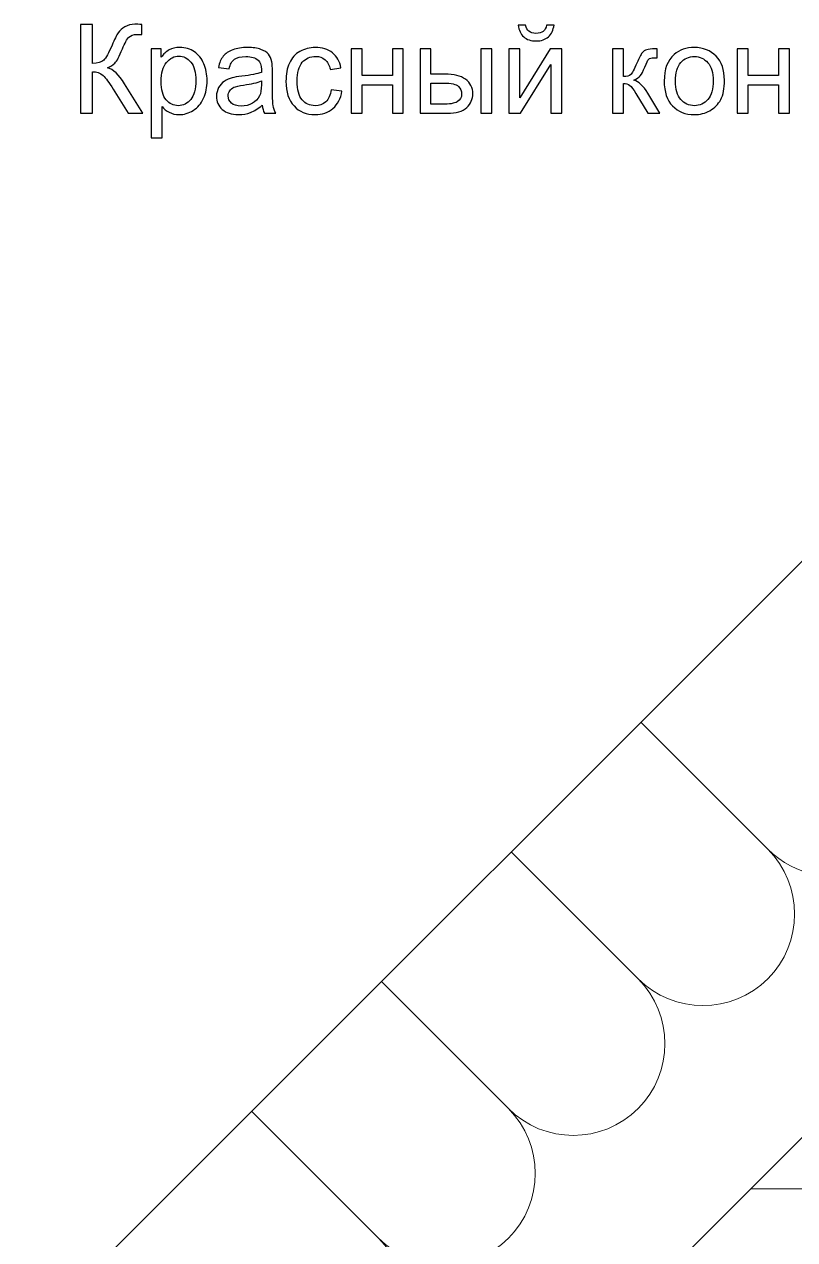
# Model space of a CAD drawing. Header units: millimetres. Extents: x -1172 to 901, y -384 to 816.
# Drawn here: x 382.5 to 447.1, y 98.8 to 200.6 of the extents above; entities that cross this region are included whole.
import ezdxf

# ---------------------------------------------------------------- set-up
doc = ezdxf.new("R2010")
doc.units = ezdxf.units.MM
doc.header["$MEASUREMENT"] = 0
doc.layers.add('layer 1', color=7, linetype='Continuous')

msp = doc.modelspace()

# ---------------------------------------------------------------- linework, layer by layer
at = {"layer": 'layer 1', "color": 242}
for points, knots in [([(387.2317, 200.5732), (387.2317, 200.5732), (388.2188, 200.5732), (388.2188, 200.5732), (388.2188, 200.5732), (388.2188, 200.5732), (388.2188, 197.3106), (388.2188, 197.3106), (388.2188, 197.3106), (388.6674, 197.3106), (388.9843, 197.3989), (389.1661, 197.5738), (389.1661, 197.5738), (389.3497, 197.7487), (389.5817, 198.1678), (389.8657, 198.8328), (389.8657, 198.8328), (390.0718, 199.3229), (390.2415, 199.6675), (390.3766, 199.8684), (390.3766, 199.8684), (390.51, 200.071), (390.7004, 200.2407), (390.9481, 200.3775), (390.9481, 200.3775), (391.194, 200.5143), (391.4676, 200.5836), (391.7655, 200.5836), (391.7655, 200.5836), (392.1447, 200.5836), (392.3439, 200.5801), (392.3647, 200.5732), (392.3647, 200.5732), (392.3647, 200.5732), (392.3647, 199.7212), (392.3647, 199.7212), (392.3647, 199.7212), (392.33, 199.7212), (392.2642, 199.7229), (392.1672, 199.7264), (392.1672, 199.7264), (392.0581, 199.7298), (391.9923, 199.7316), (391.9681, 199.7316), (391.9681, 199.7316), (391.6546, 199.7316), (391.4209, 199.6554), (391.2685, 199.503), (391.2685, 199.503), (391.1126, 199.3506), (390.936, 199.025), (390.7351, 198.528), (390.7351, 198.528), (390.4857, 197.8976), (390.2744, 197.4993), (390.1013, 197.3348), (390.1013, 197.3348), (389.9298, 197.172), (389.722, 197.0404), (389.483, 196.9417), (389.483, 196.9417), (389.9627, 196.8101), (390.4372, 196.365), (390.9048, 195.61), (390.9048, 195.61), (390.9048, 195.61), (392.4374, 193.1336), (392.4374, 193.1336), (392.4374, 193.1336), (392.4374, 193.1336), (391.2148, 193.1336), (391.2148, 193.1336), (391.2148, 193.1336), (391.2148, 193.1336), (389.9662, 195.1494), (389.9662, 195.1494), (389.9662, 195.1494), (389.625, 195.7087), (389.3393, 196.0932), (389.1107, 196.301), (389.1107, 196.301), (388.8804, 196.5105), (388.5842, 196.6144), (388.2188, 196.6144), (388.2188, 196.6144), (388.2188, 196.6144), (388.2188, 193.1336), (388.2188, 193.1336), (388.2188, 193.1336), (388.2188, 193.1336), (387.2317, 193.1336), (387.2317, 193.1336), (387.2317, 193.1336), (387.2317, 193.1336), (387.2317, 200.5732), (387.2317, 200.5732)], [0, 0, 0, 0, 0.04, 0.04, 0.04, 0.04, 0.08, 0.08, 0.08, 0.08, 0.12, 0.12, 0.12, 0.12, 0.16, 0.16, 0.16, 0.16, 0.2, 0.2, 0.2, 0.2, 0.24, 0.24, 0.24, 0.24, 0.28, 0.28, 0.28, 0.28, 0.32, 0.32, 0.32, 0.32, 0.36, 0.36, 0.36, 0.36, 0.4, 0.4, 0.4, 0.4, 0.44, 0.44, 0.44, 0.44, 0.48, 0.48, 0.48, 0.48, 0.52, 0.52, 0.52, 0.52, 0.56, 0.56, 0.56, 0.56, 0.6, 0.6, 0.6, 0.6, 0.64, 0.64, 0.64, 0.64, 0.68, 0.68, 0.68, 0.68, 0.72, 0.72, 0.72, 0.72, 0.76, 0.76, 0.76, 0.76, 0.8, 0.8, 0.8, 0.8, 0.84, 0.84, 0.84, 0.84, 0.88, 0.88, 0.88, 0.88, 0.92, 0.92, 0.92, 0.92, 1, 1, 1, 1]), ([(426.2671, 200.5212), (426.2671, 200.5212), (426.8905, 200.5212), (426.8905, 200.5212), (426.8905, 200.5212), (426.8403, 200.0935), (426.6844, 199.7645), (426.4247, 199.5359), (426.4247, 199.5359), (426.1649, 199.3056), (425.8203, 199.1913), (425.3891, 199.1913), (425.3891, 199.1913), (424.9562, 199.1913), (424.6098, 199.3056), (424.3518, 199.5324), (424.3518, 199.5324), (424.0937, 199.761), (423.9379, 200.09), (423.8877, 200.5212), (423.8877, 200.5212), (423.8877, 200.5212), (424.5111, 200.5212), (424.5111, 200.5212), (424.5111, 200.5212), (424.5578, 200.2875), (424.6531, 200.1126), (424.7934, 199.9983), (424.7934, 199.9983), (424.9336, 199.8822), (425.1241, 199.8251), (425.3614, 199.8251), (425.3614, 199.8251), (425.6367, 199.8251), (425.8445, 199.8805), (425.9848, 199.9931), (425.9848, 199.9931), (426.1251, 200.1039), (426.2203, 200.2805), (426.2671, 200.5212)], [0, 0, 0, 0, 0.09090909, 0.09090909, 0.09090909, 0.09090909, 0.18181818, 0.18181818, 0.18181818, 0.18181818, 0.27272727, 0.27272727, 0.27272727, 0.27272727, 0.36363636, 0.36363636, 0.36363636, 0.36363636, 0.45454545, 0.45454545, 0.45454545, 0.45454545, 0.54545455, 0.54545455, 0.54545455, 0.54545455, 0.63636364, 0.63636364, 0.63636364, 0.63636364, 0.72727273, 0.72727273, 0.72727273, 0.72727273, 0.81818182, 0.81818182, 0.81818182, 0.81818182, 1, 1, 1, 1]), ([(393.1492, 191.0659), (393.1492, 191.0659), (393.1492, 198.5263), (393.1492, 198.5263), (393.1492, 198.5263), (393.1492, 198.5263), (393.9804, 198.5263), (393.9804, 198.5263), (393.9804, 198.5263), (393.9804, 198.5263), (393.9804, 197.818), (393.9804, 197.818), (393.9804, 197.818), (394.1761, 198.0916), (394.3978, 198.2977), (394.6454, 198.4345), (394.6454, 198.4345), (394.8913, 198.5713), (395.1909, 198.6406), (395.5425, 198.6406), (395.5425, 198.6406), (396.0031, 198.6406), (396.4083, 198.5228), (396.7599, 198.2856), (396.7599, 198.2856), (397.1114, 198.05), (397.3764, 197.7158), (397.5565, 197.2863), (397.5565, 197.2863), (397.7348, 196.8551), (397.8249, 196.3841), (397.8249, 195.8698), (397.8249, 195.8698), (397.8249, 195.3208), (397.7262, 194.8255), (397.5288, 194.3839), (397.5288, 194.3839), (397.3313, 193.9441), (397.0439, 193.6064), (396.6664, 193.3708), (396.6664, 193.3708), (396.2906, 193.1371), (395.894, 193.0193), (395.4784, 193.0193), (395.4784, 193.0193), (395.1736, 193.0193), (394.9, 193.0834), (394.6593, 193.2115), (394.6593, 193.2115), (394.4168, 193.3397), (394.2194, 193.5007), (394.0635, 193.6964), (394.0635, 193.6964), (394.0635, 193.6964), (394.0635, 191.0659), (394.0635, 191.0659), (394.0635, 191.0659), (394.0635, 191.0659), (393.1492, 191.0659), (393.1492, 191.0659)], [0, 0, 0, 0, 0.0625, 0.0625, 0.0625, 0.0625, 0.125, 0.125, 0.125, 0.125, 0.1875, 0.1875, 0.1875, 0.1875, 0.25, 0.25, 0.25, 0.25, 0.3125, 0.3125, 0.3125, 0.3125, 0.375, 0.375, 0.375, 0.375, 0.4375, 0.4375, 0.4375, 0.4375, 0.5, 0.5, 0.5, 0.5, 0.5625, 0.5625, 0.5625, 0.5625, 0.625, 0.625, 0.625, 0.625, 0.6875, 0.6875, 0.6875, 0.6875, 0.75, 0.75, 0.75, 0.75, 0.8125, 0.8125, 0.8125, 0.8125, 0.875, 0.875, 0.875, 0.875, 1, 1, 1, 1]), ([(402.4504, 193.809), (402.1109, 193.5198), (401.7836, 193.3172), (401.4702, 193.1977), (401.4702, 193.1977), (401.1567, 193.0782), (400.8208, 193.0193), (400.4606, 193.0193), (400.4606, 193.0193), (399.8683, 193.0193), (399.4129, 193.163), (399.0942, 193.4522), (399.0942, 193.4522), (398.7756, 193.7397), (398.6163, 194.1086), (398.6163, 194.5571), (398.6163, 194.5571), (398.6163, 194.8203), (398.6769, 195.061), (398.7964, 195.2792), (398.7964, 195.2792), (398.9176, 195.4974), (399.0752, 195.6706), (399.2691, 195.8022), (399.2691, 195.8022), (399.4648, 195.9338), (399.683, 196.0343), (399.9272, 196.1018), (399.9272, 196.1018), (400.1073, 196.1486), (400.3792, 196.1936), (400.7411, 196.2386), (400.7411, 196.2386), (401.4788, 196.3252), (402.0243, 196.4309), (402.3724, 196.5521), (402.3724, 196.5521), (402.3759, 196.6768), (402.3776, 196.7564), (402.3776, 196.7893), (402.3776, 196.7893), (402.3776, 197.1599), (402.291, 197.4214), (402.1179, 197.5738), (402.1179, 197.5738), (401.8841, 197.7799), (401.536, 197.8821), (401.0753, 197.8821), (401.0753, 197.8821), (400.6441, 197.8821), (400.3255, 197.8059), (400.1211, 197.6552), (400.1211, 197.6552), (399.9151, 197.5045), (399.7644, 197.2378), (399.6657, 196.8534), (399.6657, 196.8534), (399.6657, 196.8534), (398.7721, 196.9781), (398.7721, 196.9781), (398.7721, 196.9781), (398.8535, 197.3608), (398.9869, 197.6708), (399.1739, 197.9063), (399.1739, 197.9063), (399.3609, 198.1418), (399.6311, 198.3219), (399.9843, 198.4501), (399.9843, 198.4501), (400.3359, 198.5765), (400.7463, 198.6406), (401.2104, 198.6406), (401.2104, 198.6406), (401.6711, 198.6406), (402.0469, 198.5869), (402.3361, 198.4778), (402.3361, 198.4778), (402.6235, 198.3687), (402.8365, 198.2336), (402.9716, 198.0691), (402.9716, 198.0691), (403.1067, 197.9046), (403.2019, 197.6968), (403.2573, 197.4457), (403.2573, 197.4457), (403.2868, 197.2898), (403.3024, 197.0093), (403.3024, 196.6058), (403.3024, 196.6058), (403.3024, 196.6058), (403.3024, 195.3935), (403.3024, 195.3935), (403.3024, 195.3935), (403.3024, 194.5467), (403.3214, 194.0116), (403.3595, 193.7847), (403.3595, 193.7847), (403.3959, 193.5579), (403.4721, 193.3414), (403.5829, 193.1336), (403.5829, 193.1336), (403.5829, 193.1336), (402.627, 193.1336), (402.627, 193.1336), (402.627, 193.1336), (402.5352, 193.3258), (402.4763, 193.551), (402.4504, 193.809)], [0, 0, 0, 0, 0.03571429, 0.03571429, 0.03571429, 0.03571429, 0.07142857, 0.07142857, 0.07142857, 0.07142857, 0.10714286, 0.10714286, 0.10714286, 0.10714286, 0.14285714, 0.14285714, 0.14285714, 0.14285714, 0.17857143, 0.17857143, 0.17857143, 0.17857143, 0.21428571, 0.21428571, 0.21428571, 0.21428571, 0.25, 0.25, 0.25, 0.25, 0.28571429, 0.28571429, 0.28571429, 0.28571429, 0.32142857, 0.32142857, 0.32142857, 0.32142857, 0.35714286, 0.35714286, 0.35714286, 0.35714286, 0.39285714, 0.39285714, 0.39285714, 0.39285714, 0.42857143, 0.42857143, 0.42857143, 0.42857143, 0.46428571, 0.46428571, 0.46428571, 0.46428571, 0.5, 0.5, 0.5, 0.5, 0.53571429, 0.53571429, 0.53571429, 0.53571429, 0.57142857, 0.57142857, 0.57142857, 0.57142857, 0.60714286, 0.60714286, 0.60714286, 0.60714286, 0.64285714, 0.64285714, 0.64285714, 0.64285714, 0.67857143, 0.67857143, 0.67857143, 0.67857143, 0.71428571, 0.71428571, 0.71428571, 0.71428571, 0.75, 0.75, 0.75, 0.75, 0.78571429, 0.78571429, 0.78571429, 0.78571429, 0.82142857, 0.82142857, 0.82142857, 0.82142857, 0.85714286, 0.85714286, 0.85714286, 0.85714286, 0.89285714, 0.89285714, 0.89285714, 0.89285714, 0.92857143, 0.92857143, 0.92857143, 0.92857143, 1, 1, 1, 1]), ([(408.2292, 195.1078), (408.2292, 195.1078), (409.1227, 194.9831), (409.1227, 194.9831), (409.1227, 194.9831), (409.024, 194.3683), (408.7747, 193.8886), (408.3712, 193.5406), (408.3712, 193.5406), (407.9677, 193.1925), (407.4706, 193.0193), (406.8836, 193.0193), (406.8836, 193.0193), (406.1476, 193.0193), (405.5553, 193.26), (405.1085, 193.7414), (405.1085, 193.7414), (404.66, 194.2229), (404.4366, 194.9121), (404.4366, 195.8092), (404.4366, 195.8092), (404.4366, 196.391), (404.5336, 196.8984), (404.7258, 197.3348), (404.7258, 197.3348), (404.918, 197.7695), (405.2107, 198.0968), (405.6056, 198.3133), (405.6056, 198.3133), (405.9987, 198.5315), (406.4264, 198.6406), (406.8905, 198.6406), (406.8905, 198.6406), (407.4741, 198.6406), (407.9538, 198.4934), (408.3244, 198.1972), (408.3244, 198.1972), (408.6967, 197.9011), (408.9357, 197.4803), (409.0396, 196.9365), (409.0396, 196.9365), (409.0396, 196.9365), (408.1564, 196.8014), (408.1564, 196.8014), (408.1564, 196.8014), (408.0716, 197.1634), (407.9226, 197.4353), (407.7062, 197.6188), (407.7062, 197.6188), (407.4914, 197.8007), (407.2317, 197.8924), (406.9269, 197.8924), (406.9269, 197.8924), (406.4662, 197.8924), (406.0922, 197.7279), (405.803, 197.3989), (405.803, 197.3989), (405.5155, 197.0681), (405.3718, 196.5486), (405.3718, 195.8351), (405.3718, 195.8351), (405.3718, 195.1113), (405.5103, 194.5865), (405.7874, 194.2592), (405.7874, 194.2592), (406.0662, 193.9319), (406.4281, 193.7674), (406.8732, 193.7674), (406.8732, 193.7674), (407.2334, 193.7674), (407.533, 193.8765), (407.772, 194.0965), (407.772, 194.0965), (408.0127, 194.3147), (408.1651, 194.6523), (408.2292, 195.1078)], [0, 0, 0, 0, 0.05, 0.05, 0.05, 0.05, 0.1, 0.1, 0.1, 0.1, 0.15, 0.15, 0.15, 0.15, 0.2, 0.2, 0.2, 0.2, 0.25, 0.25, 0.25, 0.25, 0.3, 0.3, 0.3, 0.3, 0.35, 0.35, 0.35, 0.35, 0.4, 0.4, 0.4, 0.4, 0.45, 0.45, 0.45, 0.45, 0.5, 0.5, 0.5, 0.5, 0.55, 0.55, 0.55, 0.55, 0.6, 0.6, 0.6, 0.6, 0.65, 0.65, 0.65, 0.65, 0.7, 0.7, 0.7, 0.7, 0.75, 0.75, 0.75, 0.75, 0.8, 0.8, 0.8, 0.8, 0.85, 0.85, 0.85, 0.85, 0.9, 0.9, 0.9, 0.9, 1, 1, 1, 1]), ([(436.1189, 195.8299), (436.1189, 196.8257), (436.396, 197.5634), (436.9519, 198.0431), (436.9519, 198.0431), (437.4142, 198.4414), (437.9805, 198.6406), (438.6472, 198.6406), (438.6472, 198.6406), (439.3867, 198.6406), (439.9928, 198.3981), (440.4638, 197.9132), (440.4638, 197.9132), (440.9332, 197.4301), (441.1687, 196.7599), (441.1687, 195.9061), (441.1687, 195.9061), (441.1687, 195.2134), (441.0648, 194.6697), (440.857, 194.2731), (440.857, 194.2731), (440.6491, 193.8765), (440.3461, 193.5683), (439.9478, 193.3483), (439.9478, 193.3483), (439.5512, 193.1284), (439.1165, 193.0193), (438.6472, 193.0193), (438.6472, 193.0193), (437.8922, 193.0193), (437.2826, 193.26), (436.8168, 193.7432), (436.8168, 193.7432), (436.3509, 194.2263), (436.1189, 194.9225), (436.1189, 195.8299)], [0, 0, 0, 0, 0.1, 0.1, 0.1, 0.1, 0.2, 0.2, 0.2, 0.2, 0.3, 0.3, 0.3, 0.3, 0.4, 0.4, 0.4, 0.4, 0.5, 0.5, 0.5, 0.5, 0.6, 0.6, 0.6, 0.6, 0.7, 0.7, 0.7, 0.7, 0.8, 0.8, 0.8, 0.8, 1, 1, 1, 1]), ([(393.9804, 195.797), (393.9804, 195.1061), (394.1207, 194.5952), (394.3995, 194.2644), (394.3995, 194.2644), (394.68, 193.9337), (395.0195, 193.7674), (395.4178, 193.7674), (395.4178, 193.7674), (395.823, 193.7674), (396.1693, 193.9389), (396.4568, 194.2818), (396.4568, 194.2818), (396.746, 194.6246), (396.8898, 195.1546), (396.8898, 195.8732), (396.8898, 195.8732), (396.8898, 196.559), (396.7495, 197.0716), (396.4672, 197.4128), (396.4672, 197.4128), (396.1849, 197.7539), (395.849, 197.9236), (395.4576, 197.9236), (395.4576, 197.9236), (395.0697, 197.9236), (394.7268, 197.7418), (394.4289, 197.3799), (394.4289, 197.3799), (394.1293, 197.0162), (393.9804, 196.4897), (393.9804, 195.797)], [0, 0, 0, 0, 0.11111111, 0.11111111, 0.11111111, 0.11111111, 0.22222222, 0.22222222, 0.22222222, 0.22222222, 0.33333333, 0.33333333, 0.33333333, 0.33333333, 0.44444444, 0.44444444, 0.44444444, 0.44444444, 0.55555556, 0.55555556, 0.55555556, 0.55555556, 0.66666667, 0.66666667, 0.66666667, 0.66666667, 0.77777778, 0.77777778, 0.77777778, 0.77777778, 1, 1, 1, 1]), ([(409.9021, 198.5263), (409.9021, 198.5263), (410.8164, 198.5263), (410.8164, 198.5263), (410.8164, 198.5263), (410.8164, 198.5263), (410.8164, 196.2819), (410.8164, 196.2819), (410.8164, 196.2819), (410.8164, 196.2819), (413.3517, 196.2819), (413.3517, 196.2819), (413.3517, 196.2819), (413.3517, 196.2819), (413.3517, 198.5263), (413.3517, 198.5263), (413.3517, 198.5263), (413.3517, 198.5263), (414.2661, 198.5263), (414.2661, 198.5263), (414.2661, 198.5263), (414.2661, 198.5263), (414.2661, 193.1336), (414.2661, 193.1336), (414.2661, 193.1336), (414.2661, 193.1336), (413.3517, 193.1336), (413.3517, 193.1336), (413.3517, 193.1336), (413.3517, 193.1336), (413.3517, 195.5234), (413.3517, 195.5234), (413.3517, 195.5234), (413.3517, 195.5234), (410.8164, 195.5234), (410.8164, 195.5234), (410.8164, 195.5234), (410.8164, 195.5234), (410.8164, 193.1336), (410.8164, 193.1336), (410.8164, 193.1336), (410.8164, 193.1336), (409.9021, 193.1336), (409.9021, 193.1336), (409.9021, 193.1336), (409.9021, 193.1336), (409.9021, 198.5263), (409.9021, 198.5263)], [0, 0, 0, 0, 0.07692308, 0.07692308, 0.07692308, 0.07692308, 0.15384615, 0.15384615, 0.15384615, 0.15384615, 0.23076923, 0.23076923, 0.23076923, 0.23076923, 0.30769231, 0.30769231, 0.30769231, 0.30769231, 0.38461538, 0.38461538, 0.38461538, 0.38461538, 0.46153846, 0.46153846, 0.46153846, 0.46153846, 0.53846154, 0.53846154, 0.53846154, 0.53846154, 0.61538462, 0.61538462, 0.61538462, 0.61538462, 0.69230769, 0.69230769, 0.69230769, 0.69230769, 0.76923077, 0.76923077, 0.76923077, 0.76923077, 0.84615385, 0.84615385, 0.84615385, 0.84615385, 1, 1, 1, 1]), ([(415.6705, 198.5263), (415.6705, 198.5263), (416.5849, 198.5263), (416.5849, 198.5263), (416.5849, 198.5263), (416.5849, 198.5263), (416.5849, 196.417), (416.5849, 196.417), (416.5849, 196.417), (416.5849, 196.417), (417.7383, 196.417), (417.7383, 196.417), (417.7383, 196.417), (418.4916, 196.417), (419.07, 196.2715), (419.4769, 195.9789), (419.4769, 195.9789), (419.8839, 195.6862), (420.0865, 195.2827), (420.0865, 194.7684), (420.0865, 194.7684), (420.0865, 194.3181), (419.9168, 193.9337), (419.5774, 193.6133), (419.5774, 193.6133), (419.2379, 193.2929), (418.6959, 193.1336), (417.9495, 193.1336), (417.9495, 193.1336), (417.9495, 193.1336), (415.6705, 193.1336), (415.6705, 193.1336), (415.6705, 193.1336), (415.6705, 193.1336), (415.6705, 198.5263), (415.6705, 198.5263)], [0, 0, 0, 0, 0.1, 0.1, 0.1, 0.1, 0.2, 0.2, 0.2, 0.2, 0.3, 0.3, 0.3, 0.3, 0.4, 0.4, 0.4, 0.4, 0.5, 0.5, 0.5, 0.5, 0.6, 0.6, 0.6, 0.6, 0.7, 0.7, 0.7, 0.7, 0.8, 0.8, 0.8, 0.8, 1, 1, 1, 1]), ([(420.7723, 198.5263), (420.7723, 198.5263), (421.6866, 198.5263), (421.6866, 198.5263), (421.6866, 198.5263), (421.6866, 198.5263), (421.6866, 193.1336), (421.6866, 193.1336), (421.6866, 193.1336), (421.6866, 193.1336), (420.7723, 193.1336), (420.7723, 193.1336), (420.7723, 193.1336), (420.7723, 193.1336), (420.7723, 198.5263), (420.7723, 198.5263)], [0, 0, 0, 0, 0.2, 0.2, 0.2, 0.2, 0.4, 0.4, 0.4, 0.4, 0.6, 0.6, 0.6, 0.6, 1, 1, 1, 1]), ([(423.1084, 198.5263), (423.1084, 198.5263), (424.0227, 198.5263), (424.0227, 198.5263), (424.0227, 198.5263), (424.0227, 198.5263), (424.0227, 194.4134), (424.0227, 194.4134), (424.0227, 194.4134), (424.0227, 194.4134), (426.5632, 198.5263), (426.5632, 198.5263), (426.5632, 198.5263), (426.5632, 198.5263), (427.5451, 198.5263), (427.5451, 198.5263), (427.5451, 198.5263), (427.5451, 198.5263), (427.5451, 193.1336), (427.5451, 193.1336), (427.5451, 193.1336), (427.5451, 193.1336), (426.6308, 193.1336), (426.6308, 193.1336), (426.6308, 193.1336), (426.6308, 193.1336), (426.6308, 197.2205), (426.6308, 197.2205), (426.6308, 197.2205), (426.6308, 197.2205), (424.0937, 193.1336), (424.0937, 193.1336), (424.0937, 193.1336), (424.0937, 193.1336), (423.1084, 193.1336), (423.1084, 193.1336), (423.1084, 193.1336), (423.1084, 193.1336), (423.1084, 198.5263), (423.1084, 198.5263)], [0, 0, 0, 0, 0.09090909, 0.09090909, 0.09090909, 0.09090909, 0.18181818, 0.18181818, 0.18181818, 0.18181818, 0.27272727, 0.27272727, 0.27272727, 0.27272727, 0.36363636, 0.36363636, 0.36363636, 0.36363636, 0.45454545, 0.45454545, 0.45454545, 0.45454545, 0.54545455, 0.54545455, 0.54545455, 0.54545455, 0.63636364, 0.63636364, 0.63636364, 0.63636364, 0.72727273, 0.72727273, 0.72727273, 0.72727273, 0.81818182, 0.81818182, 0.81818182, 0.81818182, 1, 1, 1, 1]), ([(431.7896, 198.5263), (431.7896, 198.5263), (432.7039, 198.5263), (432.7039, 198.5263), (432.7039, 198.5263), (432.7039, 198.5263), (432.7039, 196.1988), (432.7039, 196.1988), (432.7039, 196.1988), (432.9949, 196.1988), (433.1992, 196.2542), (433.317, 196.3668), (433.317, 196.3668), (433.433, 196.4776), (433.6045, 196.8014), (433.833, 197.34), (433.833, 197.34), (434.0131, 197.766), (434.1586, 198.0466), (434.2694, 198.1817), (434.2694, 198.1817), (434.382, 198.3167), (434.5102, 198.4085), (434.6556, 198.4553), (434.6556, 198.4553), (434.8028, 198.502), (435.0366, 198.5263), (435.357, 198.5263), (435.357, 198.5263), (435.357, 198.5263), (435.5406, 198.5263), (435.5406, 198.5263), (435.5406, 198.5263), (435.5406, 198.5263), (435.5406, 197.773), (435.5406, 197.773), (435.5406, 197.773), (435.5406, 197.773), (435.286, 197.7782), (435.286, 197.7782), (435.286, 197.7782), (435.0453, 197.7782), (434.8911, 197.7418), (434.8236, 197.6708), (434.8236, 197.6708), (434.7526, 197.5963), (434.6435, 197.3747), (434.498, 197.0058), (434.498, 197.0058), (434.3595, 196.6525), (434.2331, 196.4083), (434.1171, 196.2733), (434.1171, 196.2733), (434.0028, 196.1382), (433.8244, 196.0152), (433.5837, 195.9027), (433.5837, 195.9027), (433.9768, 195.797), (434.3647, 195.4316), (434.7457, 194.8047), (434.7457, 194.8047), (434.7457, 194.8047), (435.7484, 193.1336), (435.7484, 193.1336), (435.7484, 193.1336), (435.7484, 193.1336), (434.7439, 193.1336), (434.7439, 193.1336), (434.7439, 193.1336), (434.7439, 193.1336), (433.7551, 194.7995), (433.7551, 194.7995), (433.7551, 194.7995), (433.556, 195.1372), (433.3828, 195.3589), (433.2356, 195.4663), (433.2356, 195.4663), (433.0867, 195.5736), (432.91, 195.6273), (432.7039, 195.6273), (432.7039, 195.6273), (432.7039, 195.6273), (432.7039, 193.1336), (432.7039, 193.1336), (432.7039, 193.1336), (432.7039, 193.1336), (431.7896, 193.1336), (431.7896, 193.1336), (431.7896, 193.1336), (431.7896, 193.1336), (431.7896, 198.5263), (431.7896, 198.5263)], [0, 0, 0, 0, 0.04166667, 0.04166667, 0.04166667, 0.04166667, 0.08333333, 0.08333333, 0.08333333, 0.08333333, 0.125, 0.125, 0.125, 0.125, 0.16666667, 0.16666667, 0.16666667, 0.16666667, 0.20833333, 0.20833333, 0.20833333, 0.20833333, 0.25, 0.25, 0.25, 0.25, 0.29166667, 0.29166667, 0.29166667, 0.29166667, 0.33333333, 0.33333333, 0.33333333, 0.33333333, 0.375, 0.375, 0.375, 0.375, 0.41666667, 0.41666667, 0.41666667, 0.41666667, 0.45833333, 0.45833333, 0.45833333, 0.45833333, 0.5, 0.5, 0.5, 0.5, 0.54166667, 0.54166667, 0.54166667, 0.54166667, 0.58333333, 0.58333333, 0.58333333, 0.58333333, 0.625, 0.625, 0.625, 0.625, 0.66666667, 0.66666667, 0.66666667, 0.66666667, 0.70833333, 0.70833333, 0.70833333, 0.70833333, 0.75, 0.75, 0.75, 0.75, 0.79166667, 0.79166667, 0.79166667, 0.79166667, 0.83333333, 0.83333333, 0.83333333, 0.83333333, 0.875, 0.875, 0.875, 0.875, 0.91666667, 0.91666667, 0.91666667, 0.91666667, 1, 1, 1, 1]), ([(437.054, 195.8282), (437.054, 195.139), (437.2047, 194.6229), (437.506, 194.2818), (437.506, 194.2818), (437.8091, 193.9389), (438.1883, 193.7674), (438.6472, 193.7674), (438.6472, 193.7674), (439.101, 193.7674), (439.4785, 193.9389), (439.7815, 194.2835), (439.7815, 194.2835), (440.0829, 194.6281), (440.2335, 195.1528), (440.2335, 195.8576), (440.2335, 195.8576), (440.2335, 196.5226), (440.0811, 197.0266), (439.7781, 197.3677), (439.7781, 197.3677), (439.475, 197.7106), (439.0975, 197.8821), (438.6472, 197.8821), (438.6472, 197.8821), (438.1883, 197.8821), (437.8091, 197.7123), (437.506, 197.3712), (437.506, 197.3712), (437.2047, 197.03), (437.054, 196.5157), (437.054, 195.8282)], [0, 0, 0, 0, 0.11111111, 0.11111111, 0.11111111, 0.11111111, 0.22222222, 0.22222222, 0.22222222, 0.22222222, 0.33333333, 0.33333333, 0.33333333, 0.33333333, 0.44444444, 0.44444444, 0.44444444, 0.44444444, 0.55555556, 0.55555556, 0.55555556, 0.55555556, 0.66666667, 0.66666667, 0.66666667, 0.66666667, 0.77777778, 0.77777778, 0.77777778, 0.77777778, 1, 1, 1, 1]), ([(442.2406, 198.5263), (442.2406, 198.5263), (443.1549, 198.5263), (443.1549, 198.5263), (443.1549, 198.5263), (443.1549, 198.5263), (443.1549, 196.2819), (443.1549, 196.2819), (443.1549, 196.2819), (443.1549, 196.2819), (445.6902, 196.2819), (445.6902, 196.2819), (445.6902, 196.2819), (445.6902, 196.2819), (445.6902, 198.5263), (445.6902, 198.5263), (445.6902, 198.5263), (445.6902, 198.5263), (446.6046, 198.5263), (446.6046, 198.5263), (446.6046, 198.5263), (446.6046, 198.5263), (446.6046, 193.1336), (446.6046, 193.1336), (446.6046, 193.1336), (446.6046, 193.1336), (445.6902, 193.1336), (445.6902, 193.1336), (445.6902, 193.1336), (445.6902, 193.1336), (445.6902, 195.5234), (445.6902, 195.5234), (445.6902, 195.5234), (445.6902, 195.5234), (443.1549, 195.5234), (443.1549, 195.5234), (443.1549, 195.5234), (443.1549, 195.5234), (443.1549, 193.1336), (443.1549, 193.1336), (443.1549, 193.1336), (443.1549, 193.1336), (442.2406, 193.1336), (442.2406, 193.1336), (442.2406, 193.1336), (442.2406, 193.1336), (442.2406, 198.5263), (442.2406, 198.5263)], [0, 0, 0, 0, 0.07692308, 0.07692308, 0.07692308, 0.07692308, 0.15384615, 0.15384615, 0.15384615, 0.15384615, 0.23076923, 0.23076923, 0.23076923, 0.23076923, 0.30769231, 0.30769231, 0.30769231, 0.30769231, 0.38461538, 0.38461538, 0.38461538, 0.38461538, 0.46153846, 0.46153846, 0.46153846, 0.46153846, 0.53846154, 0.53846154, 0.53846154, 0.53846154, 0.61538462, 0.61538462, 0.61538462, 0.61538462, 0.69230769, 0.69230769, 0.69230769, 0.69230769, 0.76923077, 0.76923077, 0.76923077, 0.76923077, 0.84615385, 0.84615385, 0.84615385, 0.84615385, 1, 1, 1, 1]), ([(402.3776, 195.8351), (402.0451, 195.7001), (401.5464, 195.5858), (400.8814, 195.4922), (400.8814, 195.4922), (400.5039, 195.4386), (400.2372, 195.3779), (400.0813, 195.3104), (400.0813, 195.3104), (399.9255, 195.2429), (399.806, 195.1442), (399.7211, 195.016), (399.7211, 195.016), (399.6363, 194.8861), (399.593, 194.7424), (399.593, 194.5831), (399.593, 194.5831), (399.593, 194.3424), (399.6847, 194.1397), (399.87, 193.9787), (399.87, 193.9787), (400.0553, 193.8176), (400.3255, 193.7362), (400.6805, 193.7362), (400.6805, 193.7362), (401.032, 193.7362), (401.3455, 193.8124), (401.6208, 193.9666), (401.6208, 193.9666), (401.8945, 194.119), (402.0971, 194.3285), (402.2252, 194.5935), (402.2252, 194.5935), (402.3239, 194.7995), (402.3724, 195.1026), (402.3724, 195.5026), (402.3724, 195.5026), (402.3724, 195.5026), (402.3776, 195.8351), (402.3776, 195.8351)], [0, 0, 0, 0, 0.09090909, 0.09090909, 0.09090909, 0.09090909, 0.18181818, 0.18181818, 0.18181818, 0.18181818, 0.27272727, 0.27272727, 0.27272727, 0.27272727, 0.36363636, 0.36363636, 0.36363636, 0.36363636, 0.45454545, 0.45454545, 0.45454545, 0.45454545, 0.54545455, 0.54545455, 0.54545455, 0.54545455, 0.63636364, 0.63636364, 0.63636364, 0.63636364, 0.72727273, 0.72727273, 0.72727273, 0.72727273, 0.81818182, 0.81818182, 0.81818182, 0.81818182, 1, 1, 1, 1]), ([(416.5849, 193.8817), (416.5849, 193.8817), (417.5443, 193.8817), (417.5443, 193.8817), (417.5443, 193.8817), (418.121, 193.8817), (418.5349, 193.9527), (418.7808, 194.0947), (418.7808, 194.0947), (419.0284, 194.2367), (419.1514, 194.4584), (419.1514, 194.7597), (419.1514, 194.7597), (419.1514, 194.9935), (419.0596, 195.2013), (418.8777, 195.3849), (418.8777, 195.3849), (418.6942, 195.5667), (418.2907, 195.6585), (417.6655, 195.6585), (417.6655, 195.6585), (417.6655, 195.6585), (416.5849, 195.6585), (416.5849, 195.6585), (416.5849, 195.6585), (416.5849, 195.6585), (416.5849, 193.8817), (416.5849, 193.8817)], [0, 0, 0, 0, 0.125, 0.125, 0.125, 0.125, 0.25, 0.25, 0.25, 0.25, 0.375, 0.375, 0.375, 0.375, 0.5, 0.5, 0.5, 0.5, 0.625, 0.625, 0.625, 0.625, 0.75, 0.75, 0.75, 0.75, 1, 1, 1, 1])]:
    msp.add_open_spline(points, degree=3, knots=knots, dxfattribs=at)
at = {"layer": 'layer 1', "color": 250, "lineweight": 20}
msp.add_open_spline([(401.309, 88.0465), (401.3008, 88.0383), (396.1859, 82.9237), (396.1778, 82.9157), (396.1778, 82.9157), (393.1931, 79.9567), (388.5432, 79.9784), (385.6593, 82.8623), (385.6593, 82.8623), (382.6973, 85.8243), (382.5157, 90.4667), (385.5179, 93.4689), (385.5179, 93.4689), (385.5179, 93.4689), (457.9208, 165.8715), (457.9208, 165.8715), (457.9208, 165.8715), (457.9208, 165.8715), (530.4273, 93.4689), (530.4273, 93.4689), (530.4273, 93.4689), (533.3114, 90.5891), (533.3093, 85.8857), (530.4273, 83.0037), (530.4273, 83.0037), (527.4728, 80.0492), (522.8466, 79.8611), (519.8438, 82.8393), (519.8438, 82.8393), (519.8362, 82.8468), (514.6182, 87.9609), (514.6105, 87.9686), (514.6105, 87.9686), (511.6183, 84.9764), (506.7371, 84.9764), (503.7448, 87.9686), (503.7448, 87.9686), (500.7525, 90.961), (500.7526, 95.8421), (503.7448, 98.8343), (503.7448, 98.8343), (500.7526, 95.8421), (495.8714, 95.8421), (492.8791, 98.8343), (492.8791, 98.8343), (489.8867, 101.8267), (489.8869, 106.7077), (492.8791, 109.7), (492.8791, 109.7), (492.8791, 109.7), (492.879, 109.7001), (492.879, 109.7001), (492.879, 109.7001), (489.8867, 106.7079), (485.0056, 106.7078), (482.0134, 109.7001), (482.0134, 109.7001), (479.021, 112.6924), (479.0212, 117.5734), (482.0134, 120.5657), (482.0134, 120.5657), (482.0134, 120.5657), (482.0133, 120.5658), (482.0133, 120.5658), (482.0133, 120.5658), (479.021, 117.5736), (474.1399, 117.5735), (471.1477, 120.5658), (471.1477, 120.5658), (468.1553, 123.5581), (468.1555, 128.4391), (471.1477, 131.4314), (471.1477, 131.4314), (471.1477, 131.4314), (471.1476, 131.4315), (471.1476, 131.4315), (471.1476, 131.4315), (466.4411, 126.7251), (458.1692, 129.81), (457.972, 136.9175), (457.972, 136.9175), (457.745, 129.8754), (449.5052, 126.776), (444.7962, 131.485), (444.7962, 131.485), (447.7885, 128.4927), (447.7886, 123.6116), (444.7962, 120.6193), (444.7962, 120.6193), (441.804, 117.627), (436.9228, 117.627), (433.9305, 120.6193), (433.9305, 120.6193), (436.9228, 117.627), (436.9229, 112.7459), (433.9305, 109.7536), (433.9305, 109.7536), (430.9383, 106.7613), (426.0571, 106.7613), (423.0648, 109.7536), (423.0648, 109.7536), (426.0571, 106.7613), (426.0572, 101.8802), (423.0648, 98.8878), (423.0648, 98.8878), (420.0725, 95.8956), (415.1913, 95.8956), (412.1991, 98.8878), (412.1991, 98.8878), (415.1913, 95.8956), (415.1914, 91.0145), (412.1991, 88.0221), (412.1991, 88.0221), (409.2047, 85.0277), (404.334, 85.0215), (401.309, 88.0465)], degree=3, knots=[0, 0, 0, 0, 0.03333333, 0.03333333, 0.03333333, 0.03333333, 0.06666667, 0.06666667, 0.06666667, 0.06666667, 0.1, 0.1, 0.1, 0.1, 0.13333333, 0.13333333, 0.13333333, 0.13333333, 0.16666667, 0.16666667, 0.16666667, 0.16666667, 0.2, 0.2, 0.2, 0.2, 0.23333333, 0.23333333, 0.23333333, 0.23333333, 0.26666667, 0.26666667, 0.26666667, 0.26666667, 0.3, 0.3, 0.3, 0.3, 0.33333333, 0.33333333, 0.33333333, 0.33333333, 0.36666667, 0.36666667, 0.36666667, 0.36666667, 0.4, 0.4, 0.4, 0.4, 0.43333333, 0.43333333, 0.43333333, 0.43333333, 0.46666667, 0.46666667, 0.46666667, 0.46666667, 0.5, 0.5, 0.5, 0.5, 0.53333333, 0.53333333, 0.53333333, 0.53333333, 0.56666667, 0.56666667, 0.56666667, 0.56666667, 0.6, 0.6, 0.6, 0.6, 0.63333333, 0.63333333, 0.63333333, 0.63333333, 0.66666667, 0.66666667, 0.66666667, 0.66666667, 0.7, 0.7, 0.7, 0.7, 0.73333333, 0.73333333, 0.73333333, 0.73333333, 0.76666667, 0.76666667, 0.76666667, 0.76666667, 0.8, 0.8, 0.8, 0.8, 0.83333333, 0.83333333, 0.83333333, 0.83333333, 0.86666667, 0.86666667, 0.86666667, 0.86666667, 0.9, 0.9, 0.9, 0.9, 0.93333333, 0.93333333, 0.93333333, 0.93333333, 1, 1, 1, 1], dxfattribs=at)
at = {"layer": 'layer 1', "color": 242, "lineweight": 20}
for points in [[(444.7962, 131.485), (444.7962, 131.485), (434.1896, 142.0916), (434.1896, 142.0916)], [(433.9305, 120.6193), (433.9305, 120.6193), (423.3239, 131.2259), (423.3239, 131.2259)], [(423.0648, 109.7536), (423.0648, 109.7536), (412.4582, 120.3602), (412.4582, 120.3602)], [(412.1991, 98.8878), (412.1991, 98.8878), (401.5925, 109.4944), (401.5925, 109.4944)], [(443.3953, 103.0372), (443.3953, 103.0372), (473.6803, 103.0372), (473.6803, 103.0372)]]:
    msp.add_open_spline(points, degree=3, dxfattribs=at)
at = {"layer": 'layer 1', "color": 250, "lineweight": 9}
msp.add_open_spline([(409.3952, 69.0371), (409.3952, 69.0371), (409.3952, 42.2371), (409.3952, 42.2371), (409.3952, 42.2371), (409.3952, 41.7109), (410.3952, 41.7109), (410.3952, 42.2371), (410.3952, 42.2371), (410.3952, 42.2371), (413.3952, 42.2371), (413.3952, 42.2371), (413.3952, 42.2371), (413.3952, 42.2371), (413.3952, 15.4371), (413.3952, 15.4371), (413.3952, 15.4371), (413.3952, 15.4371), (410.3952, 15.4371), (410.3952, 15.4371), (410.3952, 15.4371), (410.3952, 15.9633), (409.3952, 15.9633), (409.3952, 15.4371), (409.3952, 15.4371), (409.3952, 15.4371), (409.3952, -11.3628), (409.3952, -11.3628), (409.3952, -11.3628), (409.3952, -11.3628), (409.4446, -11.5362), (409.4446, -11.5362), (409.4446, -11.5362), (409.4446, -11.5362), (409.45, -11.5449), (409.45, -11.5449), (409.45, -11.5449), (409.45, -11.5449), (409.4946, -11.6021), (409.4946, -11.6021), (409.4946, -11.6021), (409.4946, -11.6021), (409.5019, -11.6098), (409.5019, -11.6098), (409.5019, -11.6098), (409.5019, -11.6098), (409.5251, -11.6318), (409.5251, -11.6318), (409.5251, -11.6318), (409.5251, -11.6318), (409.5417, -11.6457), (409.5417, -11.6457), (409.5417, -11.6457), (409.5417, -11.6457), (409.568, -11.6653), (409.568, -11.6653), (409.568, -11.6653), (409.568, -11.6653), (409.5772, -11.6715), (409.5772, -11.6715), (409.5772, -11.6715), (409.5772, -11.6715), (409.7119, -11.7351), (409.7119, -11.7351), (409.7119, -11.7351), (409.7119, -11.7351), (409.8067, -11.7566), (409.8067, -11.7566), (409.8067, -11.7566), (409.8067, -11.7566), (409.9837, -11.7565), (409.9837, -11.7565), (409.9837, -11.7565), (409.9837, -11.7565), (410.0785, -11.735), (410.0785, -11.735), (410.0785, -11.735), (410.0785, -11.735), (410.2132, -11.6714), (410.2132, -11.6714), (410.2132, -11.6714), (410.2132, -11.6714), (410.2224, -11.6652), (410.2224, -11.6652), (410.2224, -11.6652), (410.2224, -11.6652), (410.2487, -11.6456), (410.2487, -11.6456), (410.2487, -11.6456), (410.2487, -11.6456), (410.2653, -11.6317), (410.2653, -11.6317), (410.2653, -11.6317), (410.2653, -11.6317), (410.2885, -11.6098), (410.2885, -11.6098), (410.2885, -11.6098), (410.2885, -11.6098), (410.2959, -11.6021), (410.2959, -11.6021), (410.2959, -11.6021), (410.2959, -11.6021), (410.3405, -11.5449), (410.3405, -11.5449), (410.3405, -11.5449), (410.3405, -11.5449), (410.3459, -11.5362), (410.3459, -11.5362), (410.3459, -11.5362), (410.3459, -11.5362), (410.3952, -11.3629), (410.3952, -11.3629), (410.3952, -11.3629), (410.3952, -11.3629), (413.3952, -11.3629), (413.3952, -11.3629), (413.3952, -11.3629), (413.3952, -11.3629), (413.3952, -38.1628), (413.3952, -38.1628), (413.3952, -38.1628), (413.3952, -38.1628), (410.3952, -38.1628), (410.3952, -38.1628), (410.3952, -38.1628), (410.3952, -37.6366), (409.3952, -37.6366), (409.3952, -38.1628), (409.3952, -38.1628), (409.3952, -38.1628), (409.3952, -64.9628), (409.3952, -64.9628), (409.3952, -64.9628), (409.3952, -64.9628), (417.3952, -64.9628), (417.3952, -64.9628), (417.3952, -64.9628), (417.3952, -64.9628), (417.3952, -60.9628), (417.3952, -60.9628), (417.3952, -60.9628), (417.3952, -46.3149), (425.2097, -32.7797), (437.8952, -25.4558), (437.8952, -25.4558), (450.5806, -18.1319), (466.2097, -18.1319), (478.8952, -25.4558), (478.8952, -25.4558), (491.5805, -32.7796), (499.3951, -46.3151), (499.3951, -60.9628), (499.3951, -60.9628), (499.3951, -60.9628), (499.3951, -64.9628), (499.3951, -64.9628), (499.3951, -64.9628), (499.3951, -64.9628), (507.3951, -64.9628), (507.3951, -64.9628), (507.3951, -64.9628), (507.3951, -64.9628), (507.3951, -38.1628), (507.3951, -38.1628), (507.3951, -38.1628), (507.3951, -37.6366), (506.3951, -37.6366), (506.3951, -38.1628), (506.3951, -38.1628), (506.3951, -38.1628), (503.3951, -38.1628), (503.3951, -38.1628), (503.3951, -38.1628), (503.3951, -38.1628), (503.3951, -11.3629), (503.3951, -11.3629), (503.3951, -11.3629), (503.3951, -11.3629), (506.3951, -11.3629), (506.3951, -11.3629), (506.3951, -11.3629), (506.3953, -11.8891), (507.3951, -11.889), (507.3951, -11.3628), (507.3951, -11.3628), (507.3951, -11.3628), (507.3951, 15.4371), (507.3951, 15.4371), (507.3951, 15.4371), (507.3951, 15.9633), (506.3951, 15.9633), (506.3951, 15.4371), (506.3951, 15.4371), (506.3951, 15.4371), (503.3951, 15.4371), (503.3951, 15.4371), (503.3951, 15.4371), (503.3951, 15.4371), (503.3951, 42.2371), (503.3951, 42.2371), (503.3951, 42.2371), (503.3951, 42.2371), (506.3951, 42.2371), (506.3951, 42.2371), (506.3951, 42.2371), (506.3951, 41.7109), (507.3951, 41.7109), (507.3951, 42.2371), (507.3951, 42.2371), (507.3951, 42.2371), (507.3951, 69.0371), (507.3951, 69.0371), (507.3951, 69.0371), (507.3951, 69.0371), (500.5997, 75.8326), (500.5997, 75.8326), (500.5997, 75.8326), (500.5997, 75.8326), (502.7055, 77.9384), (502.7055, 77.9384), (502.7055, 77.9384), (502.7055, 77.9384), (502.8169, 77.8272), (502.8169, 77.8272), (502.8169, 77.8272), (503.2466, 78.2515), (503.3403, 78.6165), (503.0745, 78.9179), (503.0745, 78.9179), (503.0745, 78.9179), (495.3444, 86.6482), (495.3444, 86.6482), (495.3444, 86.6482), (494.9493, 87.0125), (494.5676, 86.8798), (494.193, 86.4666), (494.193, 86.4666), (494.193, 86.4666), (494.3695, 86.2901), (494.3695, 86.2901), (494.3695, 86.2901), (494.3695, 86.2901), (492.2558, 84.1764), (492.2558, 84.1764), (492.2558, 84.1764), (492.2558, 84.1764), (473.5377, 102.8946), (473.5377, 102.8946), (473.5377, 102.8946), (473.5377, 102.8946), (475.6514, 105.0083), (475.6514, 105.0083), (475.6514, 105.0083), (475.6514, 105.0083), (475.7628, 104.8971), (475.7628, 104.8971), (475.7628, 104.8971), (476.1925, 105.3214), (476.2862, 105.6864), (476.0204, 105.9878), (476.0204, 105.9878), (476.0204, 105.9878), (468.2903, 113.7181), (468.2903, 113.7181), (468.2903, 113.7181), (467.8952, 114.0824), (467.5135, 113.9497), (467.1389, 113.5365), (467.1389, 113.5365), (467.1389, 113.5365), (467.3154, 113.36), (467.3154, 113.36), (467.3154, 113.36), (467.3154, 113.36), (465.1939, 111.2385), (465.1939, 111.2385), (465.1939, 111.2385), (463.045, 113.3874), (458.9063, 117.9253), (456.7559, 119.6354), (456.7559, 119.6354), (453.8408, 121.9534), (449.461, 119.8943), (449.461, 116.1129), (449.461, 116.1129), (449.461, 114.2177), (450.6332, 112.5964), (452.2922, 111.9341), (452.2922, 111.9341), (452.2922, 111.9341), (409.3952, 69.0371), (409.3952, 69.0371)], degree=3, knots=[0, 0, 0, 0, 0.01351351, 0.01351351, 0.01351351, 0.01351351, 0.02702703, 0.02702703, 0.02702703, 0.02702703, 0.04054054, 0.04054054, 0.04054054, 0.04054054, 0.05405405, 0.05405405, 0.05405405, 0.05405405, 0.06756757, 0.06756757, 0.06756757, 0.06756757, 0.08108108, 0.08108108, 0.08108108, 0.08108108, 0.09459459, 0.09459459, 0.09459459, 0.09459459, 0.10810811, 0.10810811, 0.10810811, 0.10810811, 0.12162162, 0.12162162, 0.12162162, 0.12162162, 0.13513514, 0.13513514, 0.13513514, 0.13513514, 0.14864865, 0.14864865, 0.14864865, 0.14864865, 0.16216216, 0.16216216, 0.16216216, 0.16216216, 0.17567568, 0.17567568, 0.17567568, 0.17567568, 0.18918919, 0.18918919, 0.18918919, 0.18918919, 0.2027027, 0.2027027, 0.2027027, 0.2027027, 0.21621622, 0.21621622, 0.21621622, 0.21621622, 0.22972973, 0.22972973, 0.22972973, 0.22972973, 0.24324324, 0.24324324, 0.24324324, 0.24324324, 0.25675676, 0.25675676, 0.25675676, 0.25675676, 0.27027027, 0.27027027, 0.27027027, 0.27027027, 0.28378378, 0.28378378, 0.28378378, 0.28378378, 0.2972973, 0.2972973, 0.2972973, 0.2972973, 0.31081081, 0.31081081, 0.31081081, 0.31081081, 0.32432432, 0.32432432, 0.32432432, 0.32432432, 0.33783784, 0.33783784, 0.33783784, 0.33783784, 0.35135135, 0.35135135, 0.35135135, 0.35135135, 0.36486486, 0.36486486, 0.36486486, 0.36486486, 0.37837838, 0.37837838, 0.37837838, 0.37837838, 0.39189189, 0.39189189, 0.39189189, 0.39189189, 0.40540541, 0.40540541, 0.40540541, 0.40540541, 0.41891892, 0.41891892, 0.41891892, 0.41891892, 0.43243243, 0.43243243, 0.43243243, 0.43243243, 0.44594595, 0.44594595, 0.44594595, 0.44594595, 0.45945946, 0.45945946, 0.45945946, 0.45945946, 0.47297297, 0.47297297, 0.47297297, 0.47297297, 0.48648649, 0.48648649, 0.48648649, 0.48648649, 0.5, 0.5, 0.5, 0.5, 0.51351351, 0.51351351, 0.51351351, 0.51351351, 0.52702703, 0.52702703, 0.52702703, 0.52702703, 0.54054054, 0.54054054, 0.54054054, 0.54054054, 0.55405405, 0.55405405, 0.55405405, 0.55405405, 0.56756757, 0.56756757, 0.56756757, 0.56756757, 0.58108108, 0.58108108, 0.58108108, 0.58108108, 0.59459459, 0.59459459, 0.59459459, 0.59459459, 0.60810811, 0.60810811, 0.60810811, 0.60810811, 0.62162162, 0.62162162, 0.62162162, 0.62162162, 0.63513514, 0.63513514, 0.63513514, 0.63513514, 0.64864865, 0.64864865, 0.64864865, 0.64864865, 0.66216216, 0.66216216, 0.66216216, 0.66216216, 0.67567568, 0.67567568, 0.67567568, 0.67567568, 0.68918919, 0.68918919, 0.68918919, 0.68918919, 0.7027027, 0.7027027, 0.7027027, 0.7027027, 0.71621622, 0.71621622, 0.71621622, 0.71621622, 0.72972973, 0.72972973, 0.72972973, 0.72972973, 0.74324324, 0.74324324, 0.74324324, 0.74324324, 0.75675676, 0.75675676, 0.75675676, 0.75675676, 0.77027027, 0.77027027, 0.77027027, 0.77027027, 0.78378378, 0.78378378, 0.78378378, 0.78378378, 0.7972973, 0.7972973, 0.7972973, 0.7972973, 0.81081081, 0.81081081, 0.81081081, 0.81081081, 0.82432432, 0.82432432, 0.82432432, 0.82432432, 0.83783784, 0.83783784, 0.83783784, 0.83783784, 0.85135135, 0.85135135, 0.85135135, 0.85135135, 0.86486486, 0.86486486, 0.86486486, 0.86486486, 0.87837838, 0.87837838, 0.87837838, 0.87837838, 0.89189189, 0.89189189, 0.89189189, 0.89189189, 0.90540541, 0.90540541, 0.90540541, 0.90540541, 0.91891892, 0.91891892, 0.91891892, 0.91891892, 0.93243243, 0.93243243, 0.93243243, 0.93243243, 0.94594595, 0.94594595, 0.94594595, 0.94594595, 0.95945946, 0.95945946, 0.95945946, 0.95945946, 0.97297297, 0.97297297, 0.97297297, 0.97297297, 1, 1, 1, 1], dxfattribs=at)

doc.saveas('drawing.dxf')
